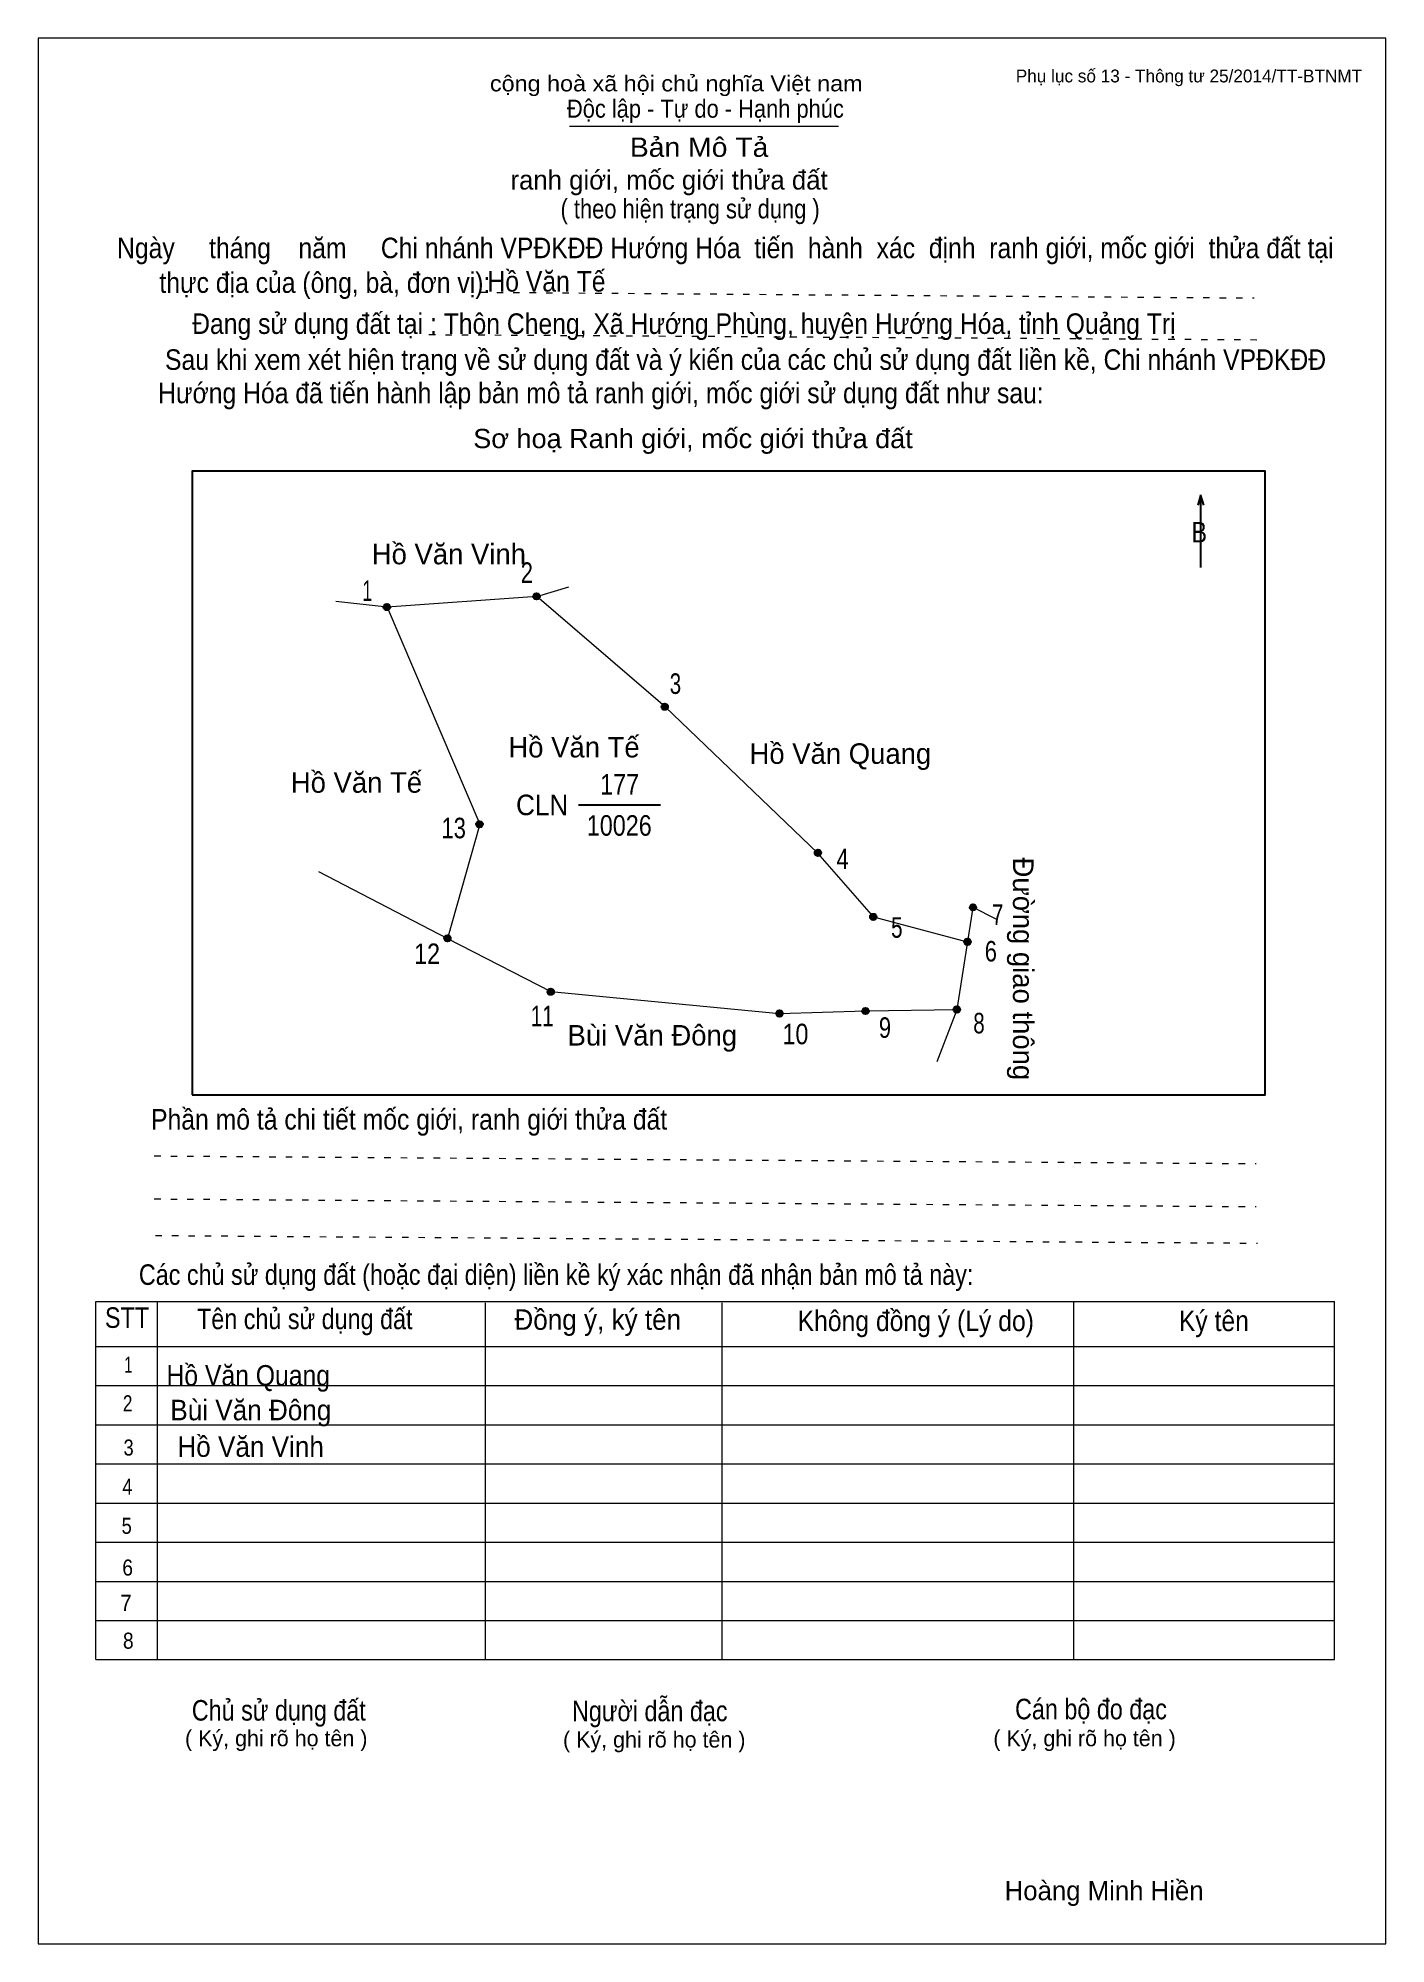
# Model space of a CAD drawing. Header units: centimetres. Extents: x 0 to 21, y 0 to 29.7.
import ezdxf
from ezdxf.enums import TextEntityAlignment as Align

# ---------------------------------------------------------------- set-up
doc = ezdxf.new("R2010")
doc.units = ezdxf.units.CM
doc.header["$LTSCALE"] = 0.13
doc.linetypes.add('DOTTED', pattern=[1.5, 0.3, -1.2])
for name, color, linetype, lineweight in [('1', 7, 'Continuous', 13), ('32', 7, 'Continuous', 25), ('33', 7, 'Continuous', 25), ('6', 7, 'Continuous', 13), ('62', 7, 'Continuous', 13)]:
    doc.layers.add(name, color=color, linetype=linetype, lineweight=lineweight)
doc.layers.add('34', color=7, linetype='Continuous')
doc.layers.add('63', color=7, linetype='Continuous')

msp = doc.modelspace()

# ---------------------------------------------------------------- hatches: boundary and pattern name
at = {"layer": '32'}
for points in [[(5.4839, 20.8335, 1), (5.3839, 20.8335, 1)], [(7.8152, 21, 1), (7.7152, 21, 1)], [(9.8135, 19.2792, 1), (9.7135, 19.2792, 1)], [(6.9271, 17.4475, 1), (6.8271, 17.4475, 1)], [(12.2004, 17.0034, 1), (12.1004, 17.0034, 1)], [(13.063, 16.0048, 1), (12.963, 16.0048, 1)], [(14.6167, 16.1536, 1), (14.5167, 16.1536, 1)], [(6.4275, 15.6712, 1), (6.3275, 15.6712, 1)], [(14.5317, 15.6157, 1), (14.4317, 15.6157, 1)], [(8.0373, 14.8386, 1), (7.9373, 14.8386, 1)], [(12.942, 14.5383, 1), (12.842, 14.5383, 1)], [(14.3652, 14.5611, 1), (14.2652, 14.5611, 1)], [(11.602, 14.5, 1), (11.502, 14.5, 1)]]:
    msp.add_hatch(color=256, dxfattribs=at).paths.add_polyline_path(points)

# ---------------------------------------------------------------- linework, layer by layer
at = {"layer": '1'}
msp.add_lwpolyline([(21, 0), (21, 29.7), (0, 29.7), (0, 0)], close=True, dxfattribs=at)
at = {"layer": '32'}
for centre in [(5.4339, 20.8335), (7.7652, 21), (9.7635, 19.2792), (6.8771, 17.4475), (12.1504, 17.0034), (13.013, 16.0048), (14.5667, 16.1536), (6.3775, 15.6712), (14.4817, 15.6157), (7.9873, 14.8386), (12.892, 14.5383), (14.3152, 14.5611), (11.552, 14.5)]:
    msp.add_circle(centre, 0.05, dxfattribs=at)
at = {"layer": '33'}
msp.add_line((8.42, 17.75), (9.7, 17.75), dxfattribs=at)
at = {"layer": '6'}
for p, q in [((7.77, 21), (8.27, 21.15)), ((5.44, 20.83), (4.64, 20.92)), ((7.77, 21), (5.44, 20.83)), ((4.37, 16.71), (6.38, 15.67)), ((14.93, 15.97), (14.57, 16.15))]:
    msp.add_line(p, q, dxfattribs=at)
for points in [[(5.44, 20.83), (6.88, 17.45), (6.38, 15.67)], [(14.48, 15.61), (13.02, 16), (12.15, 17), (9.77, 19.28), (7.77, 21)], [(14.01, 13.75), (14.32, 14.56), (14.57, 16.15)], [(6.38, 15.67), (7.99, 14.84), (11.55, 14.5), (12.89, 14.54), (14.32, 14.56)]]:
    msp.add_lwpolyline(points, dxfattribs=at)
at = {"layer": '62'}
for p, q in [((8.28, 28.33), (12.47, 28.33)), ((0.9, 10.01), (20.2, 10.01)), ((0.9, 4.43), (0.9, 10.01)), ((1.86, 4.43), (1.86, 10.01)), ((6.97, 4.43), (6.97, 9.99)), ((10.66, 4.43), (10.66, 9.99)), ((16.14, 4.43), (16.14, 10.01)), ((20.2, 4.43), (20.2, 10.01)), ((0.9, 9.31), (20.2, 9.31)), ((0.9, 8.7), (20.2, 8.7)), ((0.9, 8.09), (20.2, 8.09)), ((0.9, 7.48), (20.2, 7.48)), ((0.9, 6.87), (20.2, 6.87)), ((0.9, 6.26), (20.2, 6.26)), ((0.9, 5.65), (20.2, 5.65)), ((0.9, 5.04), (20.2, 5.04)), ((0.9, 4.43), (20.2, 4.43))]:
    msp.add_line(p, q, dxfattribs=at)
at = {"layer": '62', "linetype": 'DOTTED'}
for p, q in [((6.89, 25.74), (18.95, 25.65)), ((6.09, 25.08), (19.04, 25)), ((1.81, 12.28), (18.98, 12.16)), ((1.81, 11.61), (18.98, 11.49)), ((1.83, 11.04), (19, 10.92))]:
    msp.add_line(p, q, dxfattribs=at)
at = {"layer": '62', "lineweight": 25}
for p, q in [((18.11, 22.58), (18.11, 21.45)), ((18.11, 22.57), (18.07, 22.42)), ((18.11, 22.57), (18.16, 22.42))]:
    msp.add_line(p, q, dxfattribs=at)
msp.add_lwpolyline([(2.4, 13.23), (19.12, 13.23), (19.12, 22.95), (2.4, 22.95)], close=True, dxfattribs=at)

# ---------------------------------------------------------------- texts
at = {"layer": '32'}
for s, width, p in [('2', 0.8, (7.615, 21.21)), ('1', 0.65, (5.13, 20.93)), ('3', 0.75, (9.93, 19.48)), ('13', 0.8, (6.475, 17.23)), ('4', 0.8, (12.535, 16.75)), ('7', 0.75, (14.95, 15.88)), ('5', 0.75, (13.38, 15.68)), ('12', 0.85, (6.06, 15.27)), ('6', 0.8, (14.845, 15.31)), ('11', 0.75, (7.855, 14.3)), ('10', 0.85, (11.8, 14.02)), ('9', 0.8, (13.195, 14.12)), ('8', 0.75, (14.66, 14.19))]:
    msp.add_text(s, height=0.32, dxfattribs=dict(at, width=width)).set_placement(p, align=Align.CENTER)
at = {"layer": '33'}
for s, p in [('Hồ Văn Vinh', (6.4, 21.5)), ('Hồ Văn Tế', (8.35, 18.49)), ('Hồ Văn Quang', (12.5, 18.39)), ('Hồ Văn Quang', (12.5, 18.39)), ('Hồ Văn Tế', (4.96, 17.94)), ('Bùi Văn Đông', (9.57, 14)), ('Bùi Văn Đông', (9.57, 14)), ('Bùi Văn Đông', (9.57, 14)), ('Bùi Văn Đông', (9.57, 14))]:
    msp.add_text(s, height=0.32, dxfattribs=at).set_placement(p, align=Align.CENTER)
at = {"layer": '33', "width": 0.85}
for s, p in [('177', (9.06, 17.91)), ('10026', (9.055, 17.27))]:
    msp.add_text(s, height=0.32, dxfattribs=at).set_placement(p, align=Align.CENTER)
at = {"layer": '33', "width": 0.95}
msp.add_text('CLN', height=0.32, dxfattribs=at).set_placement((8.26, 17.59), align=Align.RIGHT)
at = {"layer": '33'}
msp.add_text('Đường giao thông', height=0.32, rotation=270, dxfattribs=at).set_placement((15.19, 15.195), align=Align.CENTER)
at = {"layer": '34'}
for s, width, p in [('Hồ Văn Tế', 0.9, (7, 25.75)), ('Hồ Văn Quang', 0.9, (2, 8.7)), ('Bùi Văn Đông', 0.95, (2.06, 8.16)), ('Hồ Văn Vinh', 0.95, (2.17, 7.59))]:
    msp.add_text(s, height=0.32, dxfattribs=dict(at, width=width)).set_placement(p)
at = {"layer": '62'}
for s, height, width, p in [('cộng hoà xã hội chủ nghĩa Việt nam', 0.2474, 1.1, (7.04, 28.87)), ('Độc lập - Tự do - Hạnh phúc', 0.2828, 0.9, (8.24, 28.46)), ('Bản Mô Tả', 0.3, 1.1, (9.22, 27.85)), ('( theo hiện trạng sử dụng )', 0.3, 0.85, (8.14, 26.89)), ('Ngày     tháng    năm     Chi nhánh VPĐKĐĐ Hướng Hóa  tiến  hành  xác  định  ranh giới, mốc giới  thửa đất tại ', 0.32, 0.9, (1.23, 26.27)), ('thực địa của (ông, bà, đơn vị): ', 0.32, 0.9, (1.89, 25.73)), ('Đang sử dụng đất tại : Thôn Cheng, Xã Hướng Phùng, huyện Hướng Hóa, tỉnh Quảng Trị', 0.32, 0.9, (2.4, 25.09)), (' Sau khi xem xét hiện trạng về sử dụng đất và ý kiến của các chủ sử dụng đất liền kề, Chi nhánh VPĐKĐĐ ', 0.32, 0.9, (1.87, 24.53)), ('Hướng Hóa đã tiến hành lập bản mô tả ranh giới, mốc giới sử dụng đất như sau:', 0.32, 0.9, (1.87, 24.01)), ('Sơ hoạ Ranh giới, mốc giới thửa đất', 0.3, 1.05, (6.78, 23.31)), ('B', 0.32, 0.85, (17.97, 21.84)), ('Phần mô tả chi tiết mốc giới, ranh giới thửa đất ', 0.32, 0.9, (1.76, 12.69)), ('Các chủ sử dụng đất (hoặc đại diện) liền kề ký xác nhận đã nhận bản mô tả này:', 0.32, 0.85, (1.57, 10.27))]:
    msp.add_text(s, height=height, dxfattribs=dict(at, width=width)).set_placement(p)
msp.add_text('ranh giới, mốc giới thửa đất', height=0.3, dxfattribs=at).set_placement((7.36, 27.34))
for s, height, width, p in [('STT', 0.32, 0.85, (1.385, 9.6)), ('Tên chủ sử dụng đất', 0.32, 0.85, (4.155, 9.58)), ('Đồng ý, ký tên', 0.32, 0.95, (8.72, 9.57)), ('Không đồng ý (Lý do)', 0.32, 0.9, (13.675, 9.55)), ('Ký tên', 0.32, 0.9, (18.32, 9.55)), ('1', 0.25, 0.7, (1.405, 8.9)), ('2', 0.25, 0.8, (1.395, 8.3)), ('3', 0.25, 0.85, (1.41, 7.61)), ('4', 0.25, 0.85, (1.39, 7)), ('5', 0.25, 0.85, (1.38, 6.39)), ('6', 0.25, 0.9, (1.395, 5.74)), ('7', 0.25, 0.95, (1.37, 5.19)), ('8', 0.25, 0.9, (1.405, 4.6)), ('Người dẫn đạc', 0.32, 0.85, (9.53, 3.47)), ('Chủ sử dụng đất', 0.32, 0.85, (3.75, 3.48)), ('Cán bộ đo đạc', 0.32, 0.85, (16.405, 3.5))]:
    msp.add_text(s, height=height, dxfattribs=dict(at, width=width)).set_placement(p, align=Align.CENTER)
for p in [(3.71, 3.08), (9.6, 3.06), (16.305, 3.08)]:
    msp.add_text('( Ký, ghi rõ họ tên )', height=0.25, dxfattribs=at).set_placement(p, align=Align.CENTER)
at = {"layer": '63'}
msp.add_text('Phụ lục số 13 - Thông tư 25/2014/TT-BTNMT', height=0.2, dxfattribs=at).set_placement((20.63, 29.01), align=Align.RIGHT)
msp.add_text('Hoàng Minh Hiền', height=0.3, dxfattribs=at).set_placement((16.61, 0.68), align=Align.CENTER)

doc.saveas('drawing.dxf')
